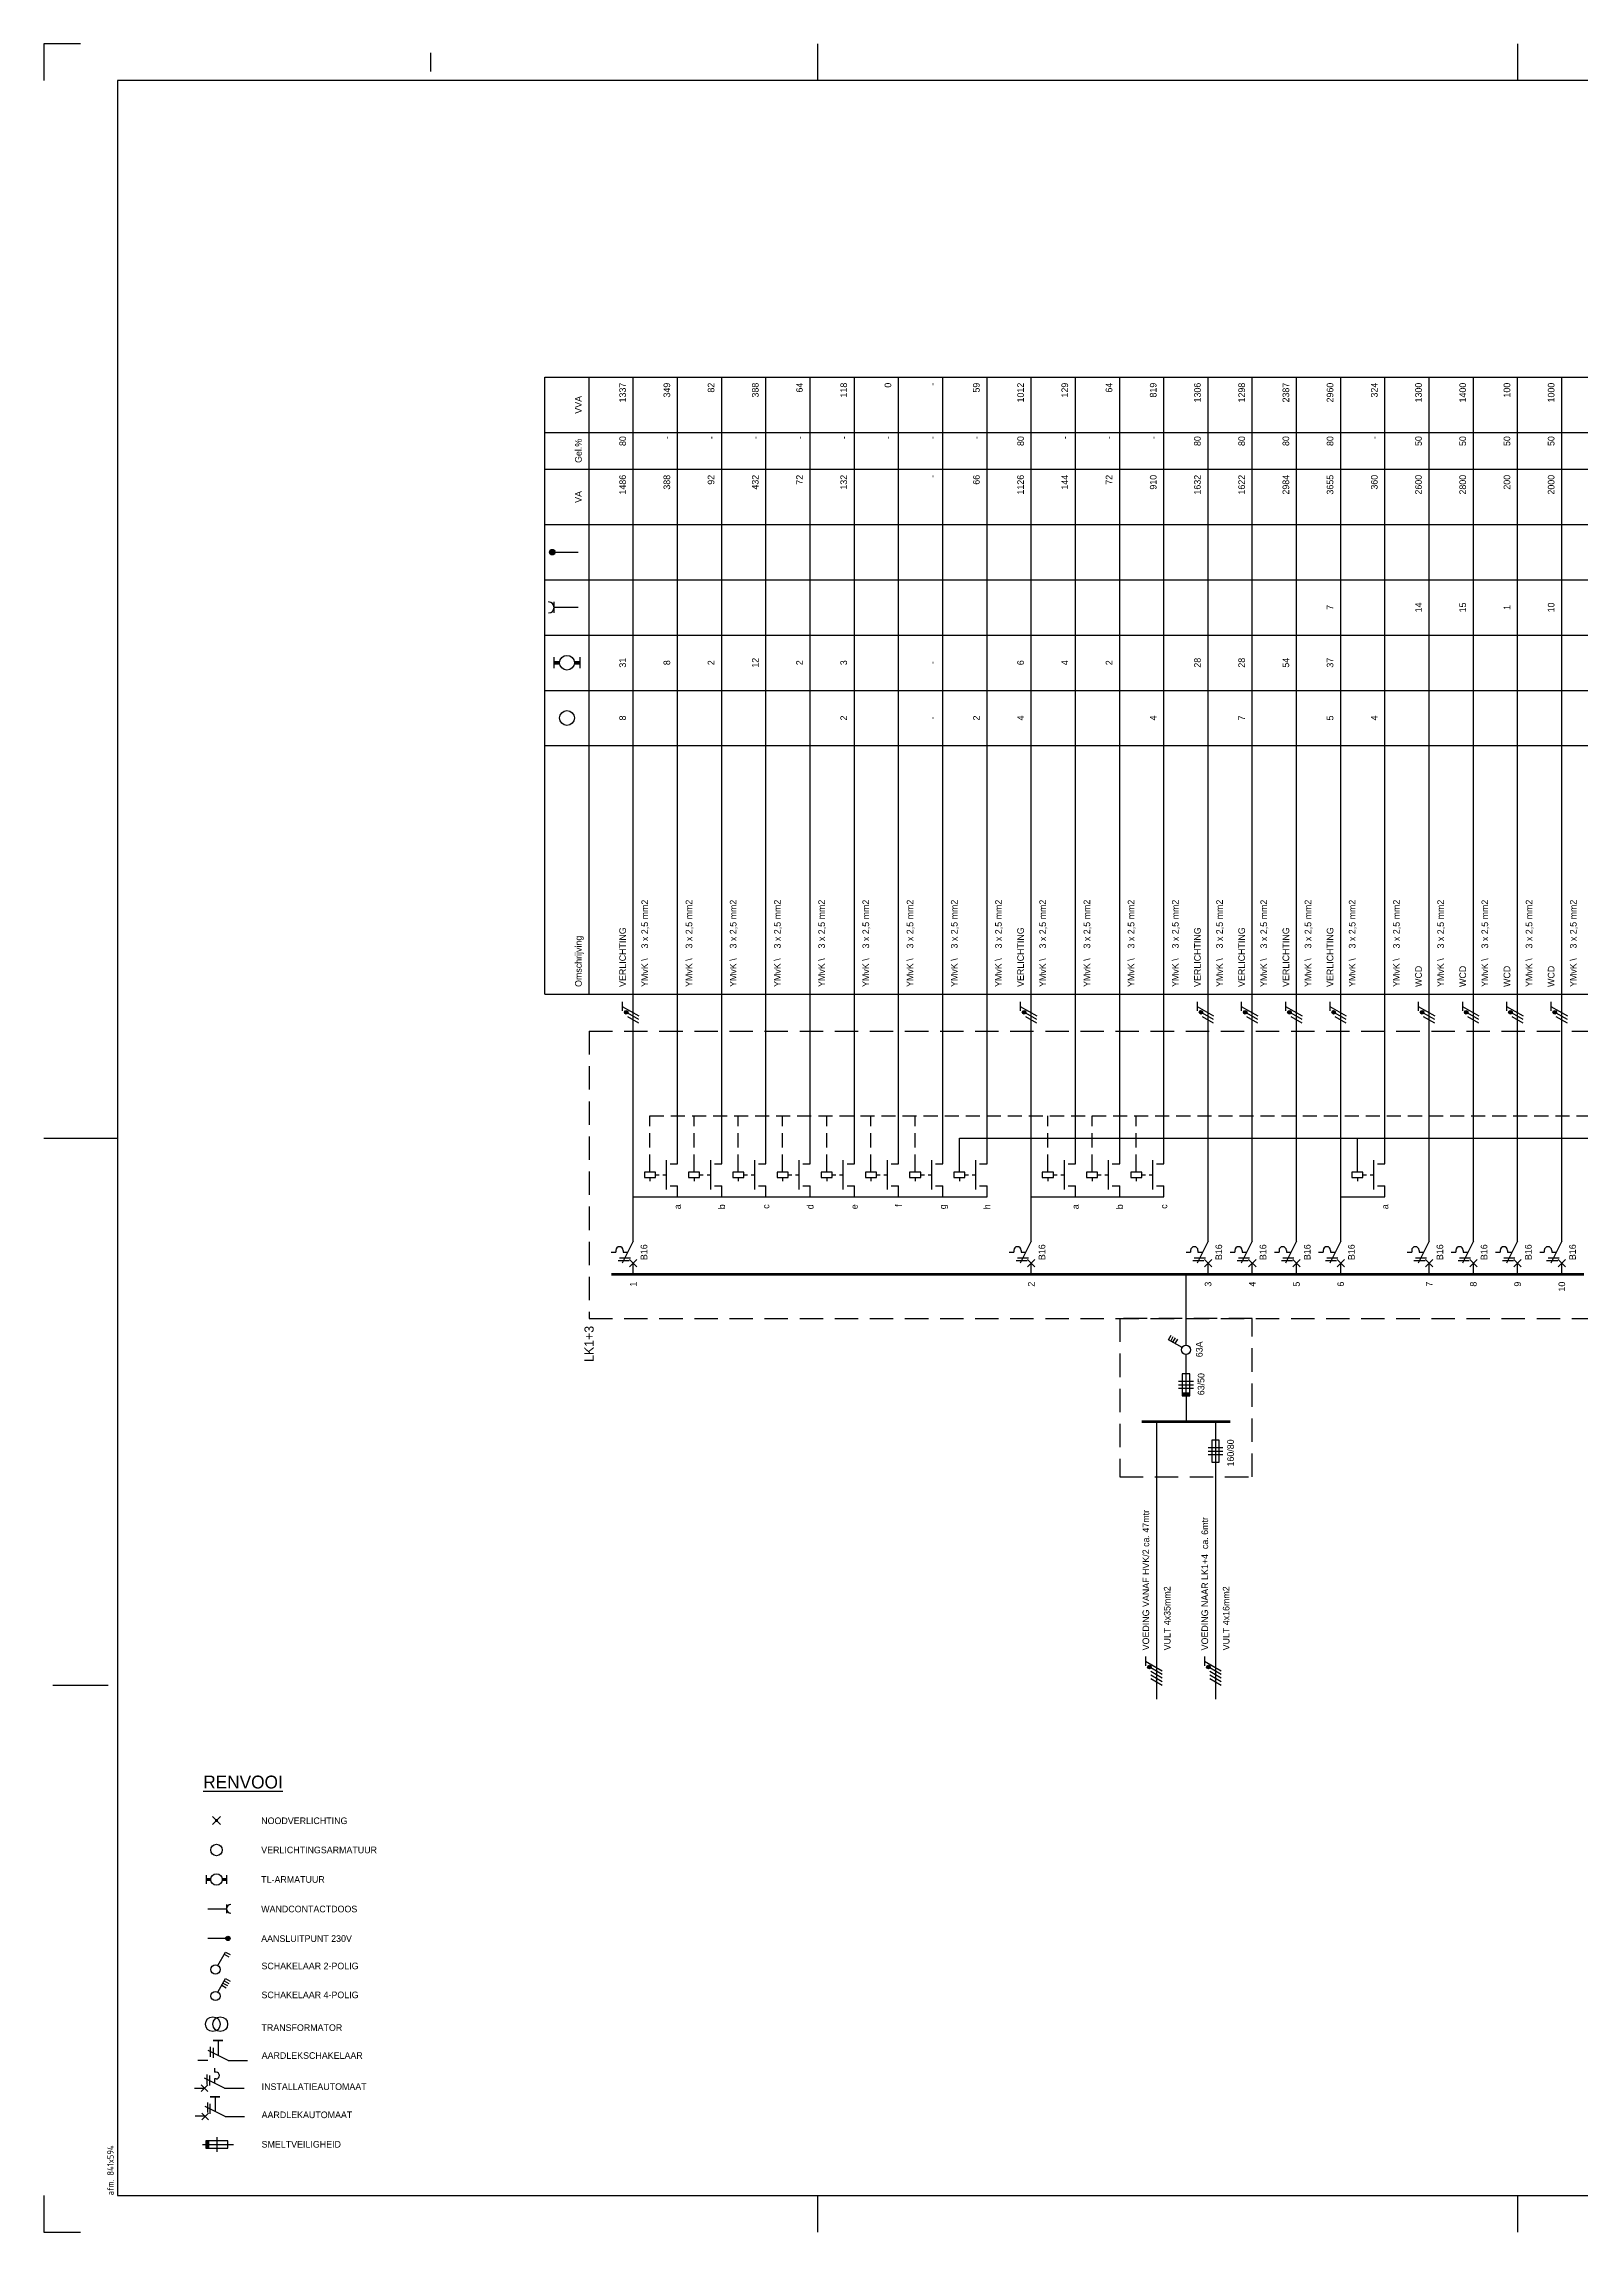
# Model space of a CAD drawing. Header units: millimetres. Extents: x 0 to 841, y 0 to 594.
# Drawn here: x 0 to 417, y 0 to 594 of the extents above; entities that cross this region are included whole.
import ezdxf
from ezdxf.enums import TextEntityAlignment as Align

# ---------------------------------------------------------------- set-up
doc = ezdxf.new("R2010")
doc.units = ezdxf.units.MM
for name, pattern in [('DASHED', [19.05, 12.7, -6.35]), ('HIDDEN', [9.525, 6.35, -3.175]), ('STABI11', [2, 1, -1])]:
    doc.linetypes.add(name, pattern=pattern)
doc.layers.get('0').update_dxf_attribs({"linetype": 'CONTINUOUS'})
for name, color, linetype in [('00att018', 1, 'CONTINUOUS'), ('00kad018', 1, 'CONTINUOUS'), ('00kad070', 5, 'CONTINUOUS'), ('BL$2----_KADER', 7, 'CONTINUOUS'), ('EL$1----', 3, 'CONTINUOUS'), ('EL$1----_LK1+3', 3, 'CONTINUOUS')]:
    doc.layers.add(name, color=color, linetype=linetype)
doc.styles.add('BURO-018', font='BUROFONT', dxfattribs={"height": 1.8})
doc.styles.add('BURO-035', font='BUROFONT.shx', dxfattribs={"height": 3.5})
doc.styles.add('ISO', font='isocp.shx')

# ---------------------------------------------------------------- blocks, each defined once
blk = doc.blocks.new('RENV_DION')
at = {"layer": 'EL$1----', "linetype": 'Continuous'}
for p, q in [((485.12, 256.64), (487.32, 254.44)), ((487.32, 256.64), (485.12, 254.44)), ((483.5, 238.37), (483.5, 240.7)), ((488.94, 240.7), (488.94, 238.37)), ((488.94, 232.7), (488.94, 230.37)), ((483.89, 231.54), (488.94, 231.54)), ((489.33, 223.54), (483.89, 223.54)), ((486.57, 208.98), (488.69, 212.65)), ((487.64, 210.83), (488.85, 210.13)), ((487.99, 211.43), (489.2, 210.73)), ((488.34, 212.04), (489.55, 211.34)), ((488.69, 212.65), (489.9, 211.95)), ((489.35, 190.42), (483.95, 193.12)), ((484.62, 191.43), (484.62, 194.13)), ((485.3, 193.8), (485.3, 191.1)), ((486.65, 195.82), (486.65, 191.77)), ((488.36, 182.91), (482.96, 185.61)), ((483.63, 186.63), (483.63, 183.93)), ((484.31, 186.29), (484.31, 183.59)), ((485.66, 188.31), (485.66, 187.19)), ((486.11, 187.19), (485.66, 187.19)), ((486.11, 185.39), (485.66, 185.39)), ((485.66, 185.39), (485.66, 184.26)), ((480.26, 182.91), (482.96, 182.91)), ((482.06, 183.81), (483.86, 182.01)), ((483.86, 183.81), (482.06, 182.01)), ((485.84, 180.58), (485.84, 176.53)), ((488.36, 182.91), (493.76, 182.91)), ((484.04, 176.08), (482.24, 174.28)), ((482.24, 176.08), (484.04, 174.28)), ((488.54, 175.18), (483.14, 177.88)), ((482.39, 167.57), (490.81, 167.57)), ((489.31, 168.57), (483.31, 168.57)), ((483.31, 168.57), (483.31, 166.57)), ((483.31, 166.57), (489.31, 166.57)), ((486.31, 169.57), (486.31, 165.57)), ((489.31, 166.57), (489.31, 168.57))]:
    blk.add_line(p, q, dxfattribs=at)
at = {"layer": 'EL$1----', "color": 3, "linetype": 'Continuous'}
for p, q in [((486.57, 216.18), (488.69, 219.85)), ((488.69, 219.85), (489.9, 219.15)), ((488.34, 219.25), (489.55, 218.55))]:
    blk.add_line(p, q, dxfattribs=at)
at = {"layer": 'EL$1----'}
for p, q in [((483.86, 190.42), (481.16, 190.42)), ((489.35, 190.42), (494.66, 190.42)), ((483.9, 176.31), (483.9, 179.01)), ((484.49, 175.97), (484.49, 178.67)), ((483.14, 175.29), (480.44, 175.29)), ((488.54, 175.18), (493.85, 175.18))]:
    blk.add_line(p, q, dxfattribs=at)
at = {"layer": 'EL$1----', "linetype": 'Continuous'}
for points, const_width in [([(486.41, 255.54, 1), (486.02, 255.54, 1)], 0.389), ([(489.33, 223.83, 1), (489.33, 223.24, 1)], 0.583)]:
    blk.add_lwpolyline(points, format="xyb", close=True, dxfattribs=dict(at, const_width=const_width))
for points, const_width in [([(484.66, 239.54), (483.5, 239.54)], 0.778), ([(487.77, 239.54), (488.94, 239.54)], 0.778), ([(485.3, 195.82), (488, 195.82)], 0.45), ([(484.49, 180.58), (487.19, 180.58)], 0.45)]:
    blk.add_lwpolyline(points, dxfattribs=dict(at, const_width=const_width))
for centre, radius in [((486.22, 247.54), 1.56), ((486.22, 239.54), 1.56), ((489.33, 223.54), 0.583), ((485.95, 207.9), 1.25), ((485.24, 200.27), 2), ((487.24, 200.27), 2)]:
    blk.add_circle(centre, radius, dxfattribs=at)
at = {"layer": 'EL$1----', "color": 3, "linetype": 'Continuous'}
blk.add_circle((485.95, 215.1), 1.25, dxfattribs=at)
at = {"layer": 'EL$1----', "linetype": 'Continuous'}
for centre, radius, start, end in [((490.11, 231.54), 1.17, 90, 270), ((486.11, 186.29), 0.9, 270, 90)]:
    blk.add_arc(centre, radius, start, end, dxfattribs=at)
blk.add_solid([(483.31, 168.57), (484.31, 168.57), (483.31, 166.57), (484.31, 166.57)], dxfattribs=at)
at = {"layer": 'EL$1----', "color": 3, "style": 'BURO-035'}
blk.add_text('%%URENVOOI', height=3.5, dxfattribs=at).set_placement((482.63, 264.23))
at = {"layer": 'EL$1----', "color": 1, "style": 'BURO-018'}
for s, p in [('NOODVERLICHTING', (498.36, 255.47)), ('VERLICHTINGSARMATUUR', (498.36, 247.55)), ('TL-ARMATUUR', (498.36, 239.54)), ('WANDCONTACTDOOS', (498.36, 231.52)), ('AANSLUITPUNT 230V', (498.36, 223.5)), ('SCHAKELAAR 2-POLIG', (498.43, 216.06)), ('SCHAKELAAR 4-POLIG', (498.43, 208.21)), ('TRANSFORMATOR', (498.43, 199.33)), ('AARDLEKSCHAKELAAR', (498.49, 191.75)), ('INSTALLATIEAUTOMAAT', (498.49, 183.3)), ('AARDLEKAUTOMAAT', (498.47, 175.66)), ('SMELTVEILIGHEID', (498.47, 167.66))]:
    blk.add_text(s, height=1.8, dxfattribs=at).set_placement(p, align=Align.MIDDLE_LEFT)
blk = doc.blocks.new('HL3')
at = {"color": 0, "linetype": 'Continuous'}
for p, q in [((-3, 6.98), (-3, 4.48)), ((-3, 5.73), (1.5, 3.13)), ((1.5, 2.13), (-1.5, 3.87)), ((1.5, 1.13), (-1.5, 2.87)), ((1.5, 0.13), (-1.5, 1.87)), ((1.5, -0.87), (-1.5, 0.87))]:
    blk.add_line(p, q, dxfattribs=at)
at = {"color": 0, "linetype": 'Continuous', "const_width": 0.5}
blk.add_lwpolyline([(-1.68, 4.12, 1), (-2.18, 4.12, 1)], format="xyb", close=True, dxfattribs=at)
at = {"color": 0, "linetype": 'Continuous'}
blk.add_circle((-1.93, 4.12), 0.5, dxfattribs=at)
blk = doc.blocks.new('1114A3A')
at = {"color": 0, "linetype": 'Continuous'}
for p, q in [((0.62, 1.08), (2.74, 4.75)), ((1.69, 2.93), (2.9, 2.23)), ((2.04, 3.54), (3.25, 2.84)), ((2.39, 4.14), (3.6, 3.44)), ((2.74, 4.75), (3.95, 4.05))]:
    blk.add_line(p, q, dxfattribs=at)
blk.add_circle((0, 0), 1.25, dxfattribs=at)
at = {"color": 0, "linetype": 'Continuous', "style": 'BURO-018', "flags": 1}
for tag, p in [('E_ID', (0, 0.08)), ('E_MATCODE', (0, -4.92))]:
    blk.add_attdef(tag, p, '', height=1.8, dxfattribs=at)
at = {"color": 0, "linetype": 'Continuous', "style": 'BURO-018'}
blk.add_attdef('E_IGS', text='', height=1.8, dxfattribs=at).set_placement((3, 0.08), align=Align.MIDDLE_LEFT)
blk = doc.blocks.new('a1-windesheim-hor')
at = {"layer": '00kad018', "color": 1}
for p, q in [((0, 594), (0, 584)), ((10, 594), (0, 594)), ((210, 594), (210, 584)), ((400, 594), (400, 584)), ((105, 591.5), (105, 586.5)), ((0, 297), (20, 297)), ((2.5, 148.5), (17.5, 148.5)), ((0, 10), (0, 0)), ((210, 10), (210, 0)), ((400, 10), (400, 0)), ((0, 0), (10, 0))]:
    blk.add_line(p, q, dxfattribs=at)
at = {"layer": '00kad070', "color": 5}
for p, q in [((831, 584), (20, 584)), ((20, 584), (20, 10)), ((20, 10), (831, 10))]:
    blk.add_line(p, q, dxfattribs=at)
at = {"layer": '00att018', "color": 1, "style": 'ISO'}
blk.add_text('afm. 841x594', height=1.8, rotation=90, dxfattribs=at).set_placement((19, 10))
blk = doc.blocks.new('072102B')
at = {"color": 0, "linetype": 'Continuous'}
for p, q in [((1, 0), (-1, 0)), ((-1, 0), (-1, -6)), ((1, -6), (1, 0)), ((-1, -6), (1, -6))]:
    blk.add_line(p, q, dxfattribs=at)
blk.add_solid([(1, -5), (1, -6), (-1, -5), (-1, -6)], dxfattribs=at)
at = {"color": 0, "linetype": 'Continuous', "style": 'BURO-018', "flags": 1}
for tag, p in [('E_ID', (0, 0)), ('E_MATCODE', (0, -5))]:
    blk.add_attdef(tag, p, '', height=1.8, dxfattribs=at)
at = {"color": 0, "linetype": 'Continuous', "style": 'BURO-018'}
blk.add_attdef('E_KODE', text='', height=1.8, dxfattribs=at).set_placement((-3, -3), align=Align.MIDDLE_RIGHT)
blk = doc.blocks.new('0721013F')
at = {"color": 0, "linetype": 'Continuous'}
for p, q in [((-2, -2), (2, -2)), ((-2, -3), (2, -3)), ((2, -4), (-2, -4))]:
    blk.add_line(p, q, dxfattribs=at)
blk = doc.blocks.new('072101A')
at = {"color": 0, "linetype": 'Continuous'}
for p, q in [((1, 0), (-1, 0)), ((-1, 0), (-1, -6)), ((1, -6), (1, 0)), ((-1, -6), (1, -6))]:
    blk.add_line(p, q, dxfattribs=at)
at = {"color": 0, "linetype": 'Continuous', "style": 'BURO-018', "flags": 1}
for tag, p in [('E_ID', (0, 0)), ('E_MATCODE', (0, -5))]:
    blk.add_attdef(tag, p, '', height=1.8, dxfattribs=at)
at = {"color": 0, "linetype": 'Continuous', "style": 'BURO-018'}
blk.add_attdef('E_KODE', text='', height=1.8, dxfattribs=at).set_placement((-3, -3), align=Align.MIDDLE_RIGHT)
blk = doc.blocks.new('L1')
at = {"color": 0, "linetype": 'Continuous'}
for p, q in [((-3, 73.98), (-3, 71.48)), ((-3, 72.73), (1.5, 70.13)), ((1.5, 69.13), (-1.5, 70.87)), ((1.5, 68.13), (-1.5, 69.87))]:
    blk.add_line(p, q, dxfattribs=at)
at = {"color": 0, "linetype": 'Continuous', "const_width": 0.5}
blk.add_lwpolyline([(-1.68, 71.12, 1), (-2.18, 71.12, 1)], format="xyb", close=True, dxfattribs=at)
at = {"color": 0, "linetype": 'Continuous'}
blk.add_circle((-1.93, 71.12), 0.5, dxfattribs=at)
blk = doc.blocks.new('B3')
at = {"color": 0, "linetype": 'Continuous'}
for p, q in [((0, 9), (0, 21)), ((-6, 6), (-4.75, 6)), ((-4.75, 6.5), (-4.75, 6)), ((0, 9), (-3, 3)), ((-2.75, 6.5), (-2.75, 6)), ((-2.75, 6), (-1.5, 6)), ((-4.125, 3.75), (-1.125, 3.75)), ((-3.75, 4.5), (-0.75, 4.5)), ((-1, 4), (1, 2)), ((-1, 2), (1, 4)), ((0, 0), (0, 3))]:
    blk.add_line(p, q, dxfattribs=at)
blk.add_arc((-3.75, 6.5), 1, 0, 180, dxfattribs=at)
at = {"color": 1, "style": 'BURO-018'}
blk.add_attdef('E_VRIJ1', (-3, 12), '', height=1.8, rotation=90, dxfattribs=at)
at = {"color": 1, "linetype": 'Continuous', "style": 'BURO-018'}
blk.add_attdef('E_IIA', text='', height=1.8, rotation=90, dxfattribs=at).set_placement((2, 6), align=Align.TOP_CENTER)
blk = doc.blocks.new('m1')
at = {"color": 0, "linetype": 'Continuous'}
blk.add_line((0, 21), (0, 33), dxfattribs=at)
blk = doc.blocks.new('b1s')
at = {"color": 0, "linetype": 'Continuous'}
blk.add_line((0, 33), (0, 54), dxfattribs=at)
blk = doc.blocks.new('m1s')
at = {"color": 0, "linetype": 'Continuous'}
blk.add_line((0, 54), (0, 66), dxfattribs=at)
blk = doc.blocks.new('M2')
at = {"color": 0, "linetype": 'Continuous'}
for p, q in [((0, 9), (0, 12)), ((-6, 6.75), (-9, 6.75)), ((-9, 6.75), (-9, 5.25)), ((-7.5, 6.75), (-7.5, 7.75)), ((-6, 5.25), (-6, 6.75)), ((-6, 6.25), (-6, 6.25)), ((-3, 2), (-3, 10)), ((-2, 9), (0, 9)), ((-9, 5.25), (-6, 5.25)), ((-7.5, 5.25), (-7.5, 4.25)), ((-2, 3), (0, 3)), ((0, 0), (0, 3))]:
    blk.add_line(p, q, dxfattribs=at)
at = {"color": 0, "linetype": 'STABI11'}
blk.add_line((-6, 6), (-3, 6), dxfattribs=at)
at = {"color": 1, "linetype": 'Continuous', "style": 'BURO-018'}
blk.add_attdef('E_VRIJ1', (-6, 9), '', height=1.8, rotation=90, dxfattribs=at)
blk.add_attdef('E_IMS', text='', height=1.8, rotation=90, dxfattribs=at).set_placement((0, 6), align=Align.TOP_CENTER)
blk = doc.blocks.new('KOLNR3')
at = {"color": 0, "linetype": 'Continuous'}
blk.add_circle((0, 0), 2, dxfattribs=at)
blk = doc.blocks.new('KOLNR5')
at = {"color": 0, "linetype": 'Continuous'}
for p, q in [((-3.5, -1.5), (-3.5, 1.5)), ((3.5, 1.5), (3.5, -1.5))]:
    blk.add_line(p, q, dxfattribs=at)
at = {"color": 0, "linetype": 'Continuous', "const_width": 1}
for points in [[(-2, 0), (-3.5, 0)], [(2, 0), (3.5, 0)]]:
    blk.add_lwpolyline(points, dxfattribs=at)
at = {"color": 0, "linetype": 'Continuous'}
blk.add_circle((0, 0), 2, dxfattribs=at)
blk = doc.blocks.new('KOLNR6')
at = {"color": 0, "linetype": 'Continuous'}
for p, q in [((-3.5, -1.5), (-3.5, 1.5)), ((3, 0), (-3.5, 0))]:
    blk.add_line(p, q, dxfattribs=at)
blk.add_arc((-5, 0), 1.5, 270, 90, dxfattribs=at)
blk = doc.blocks.new('KOLNR8')
at = {"color": 0, "linetype": 'Continuous'}
blk.add_line((-4, 0), (3, 0), dxfattribs=at)
at = {"color": 0, "linetype": 'Continuous', "const_width": 0.75}
blk.add_lwpolyline([(-4, -0.375, 1), (-4, 0.375, 1)], format="xyb", close=True, dxfattribs=at)
at = {"color": 0, "linetype": 'Continuous'}
blk.add_circle((-4, 0), 0.75, dxfattribs=at)

msp = doc.modelspace()

# ---------------------------------------------------------------- linework, layer by layer
at = {"layer": 'EL$1----', "linetype": 'DASHED', "ltscale": 0.3}
for p, q in [((164.5, 288.75), (164.5, 303)), ((164.5, 303), (770, 303)), ((176.5, 288.75), (176.5, 303)), ((188.5, 288.75), (188.5, 303)), ((200.5, 288.75), (200.5, 303)), ((212.5, 288.75), (212.5, 303)), ((224.5, 288.75), (224.5, 303)), ((236.5, 288.75), (236.5, 303)), ((272.5, 288.75), (272.5, 303)), ((284.5, 288.75), (284.5, 303)), ((296.5, 288.75), (296.5, 303))]:
    msp.add_line(p, q, dxfattribs=at)
at = {"layer": 'EL$1----'}
for p, q in [((248.5, 297), (781, 297)), ((248.5, 288.75), (248.5, 297)), ((356.5, 288.75), (356.5, 297)), ((310, 227), (310, 238.25)), ((310, 227), (310, 220))]:
    msp.add_line(p, q, dxfattribs=at)
at = {"layer": 'EL$1----', "ltscale": 0.2}
for p, q in [((310, 240.75), (310, 260)), ((302, 220), (302, 144.71)), ((318, 220), (318, 144.71))]:
    msp.add_line(p, q, dxfattribs=at)
at = {"layer": 'EL$1----', "color": 1, "linetype": 'HIDDEN'}
msp.add_lwpolyline([(292, 248), (292, 205), (328, 205), (328, 248)], close=True, dxfattribs=at)
at = {"layer": 'EL$1----', "ltscale": 0.2, "const_width": 0.7}
for points in [[(310, 220), (298, 220)], [(322, 220), (310, 220)]]:
    msp.add_lwpolyline(points, dxfattribs=at)
at = {"layer": 'EL$1----_LK1+3', "color": 1}
for p, q in [((136, 503.5), (748, 503.5)), ((136, 336), (136, 503.5)), ((148, 336), (148, 503.5)), ((136, 488.5), (748, 488.5)), ((136, 478.5), (748, 478.5)), ((136, 463.5), (748, 463.5)), ((136, 448.5), (748, 448.5)), ((136, 433.5), (748, 433.5)), ((136, 418.5), (748, 418.5)), ((136, 403.5), (748, 403.5)), ((136, 336), (748, 336))]:
    msp.add_line(p, q, dxfattribs=at)
at = {"layer": 'EL$1----_LK1+3'}
for p, q in [((160, 326), (160, 503.5)), ((172, 326), (172, 503.5)), ((184, 326), (184, 503.5)), ((196, 326), (196, 503.5)), ((208, 326), (208, 503.5)), ((220, 326), (220, 503.5)), ((232, 326), (232, 503.5)), ((244, 326), (244, 503.5)), ((256, 326), (256, 503.5)), ((268, 326), (268, 503.5)), ((280, 326), (280, 503.5)), ((292, 326), (292, 503.5)), ((304, 326), (304, 503.5)), ((316, 326), (316, 503.5)), ((328, 326), (328, 503.5)), ((340, 326), (340, 503.5)), ((352, 326), (352, 503.5)), ((364, 326), (364, 503.5)), ((376, 326), (376, 503.5)), ((388, 326), (388, 503.5)), ((400, 326), (400, 503.5)), ((412, 326), (412, 503.5)), ((160, 281), (256, 281)), ((268, 281), (304, 281)), ((352, 281), (364, 281))]:
    msp.add_line(p, q, dxfattribs=at)
at = {"layer": 'EL$1----_LK1+3', "color": 1, "linetype": 'HIDDEN'}
for p, q in [((148, 326), (748, 326)), ((148, 326), (148, 248)), ((148, 248), (748, 248))]:
    msp.add_line(p, q, dxfattribs=at)
at = {"layer": 'EL$1----_LK1+3'}
for points in [[(166, 260, 0.7, 0.7, 0), (154, 260, 0.7, 0.7, 0)], [(178, 260, 0.7, 0.7, 0), (166, 260, 0.7, 0.7, 0)], [(190, 260, 0.7, 0.7, 0), (178, 260, 0.7, 0.7, 0)], [(202, 260, 0.7, 0.7, 0), (190, 260, 0.7, 0.7, 0)], [(214, 260, 0.7, 0.7, 0), (202, 260, 0.7, 0.7, 0)], [(226, 260, 0.7, 0.7, 0), (214, 260, 0.7, 0.7, 0)], [(238, 260, 0.7, 0.7, 0), (226, 260, 0.7, 0.7, 0)], [(250, 260, 0.7, 0.7, 0), (238, 260, 0.7, 0.7, 0)], [(262, 260, 0.7, 0.7, 0), (250, 260, 0.7, 0.7, 0)], [(274, 260, 0.7, 0.7, 0), (262, 260, 0.7, 0.7, 0)], [(286, 260, 0.7, 0.7, 0), (274, 260, 0.7, 0.7, 0)], [(298, 260, 0.7, 0.7, 0), (286, 260, 0.7, 0.7, 0)], [(310, 260, 0.7, 0.7, 0), (298, 260, 0.7, 0.7, 0)], [(322, 260, 0.7, 0.7, 0), (310, 260, 0.7, 0.7, 0)], [(334, 260, 0.7, 0.7, 0), (322, 260, 0.7, 0.7, 0)], [(346, 260, 0.7, 0.7, 0), (334, 260, 0.7, 0.7, 0)], [(358, 260, 0.7, 0.7, 0), (346, 260, 0.7, 0.7, 0)], [(370, 260, 0.7, 0.7, 0), (358, 260, 0.7, 0.7, 0)], [(382, 260, 0.7, 0.7, 0), (370, 260, 0.7, 0.7, 0)], [(394, 260, 0.7, 0.7, 0), (382, 260, 0.7, 0.7, 0)], [(406, 260, 0.7, 0.7, 0), (394, 260, 0.7, 0.7, 0)], [(418, 260, 0.7, 0.7, 0), (406, 260, 0.7, 0.7, 0)]]:
    msp.add_lwpolyline(points, format="xyseb", dxfattribs=at)

# ---------------------------------------------------------------- block references
at = {"layer": 'BL$2----_KADER'}
for name, p in [('a1-windesheim-hor', (0, 0)), ('RENV_DION', (-439.35, -143.79))]:
    msp.add_blockref(name, p, dxfattribs=at)
at = {"layer": 'EL$1----'}
for name, p in [('L1', (160, 260)), ('L1', (268, 260)), ('L1', (316, 260)), ('L1', (328, 260)), ('L1', (340, 260)), ('L1', (352, 260)), ('L1', (376, 260)), ('L1', (388, 260)), ('L1', (400, 260)), ('L1', (412, 260)), ('0721013F', (310, 233)), ('0721013F', (318, 215))]:
    msp.add_blockref(name, p, dxfattribs=at)
ref = msp.add_blockref('1114A3A', (310, 239.5), dxfattribs=dict(at, rotation=90))
ref.add_attrib('E_IGS', '63A', dxfattribs={"layer": '0', "color": 1, "linetype": 'Continuous', "height": 1.8, "rotation": 90, "style": 'BURO-018'}).set_placement((313.6, 237.5), align=Align.MIDDLE_LEFT)
ref = msp.add_blockref('072102B', (310, 233), dxfattribs=at)
ref.add_attrib('E_KODE', '63/50', dxfattribs={"layer": '0', "color": 1, "linetype": 'Continuous', "height": 1.8, "rotation": 90, "style": 'BURO-018'}).set_placement((314.1, 233.2), align=Align.MIDDLE_RIGHT)
ref = msp.add_blockref('072101A', (318, 215), dxfattribs=at)
ref.add_attrib('E_KODE', '160/80', dxfattribs={"layer": '0', "color": 1, "linetype": 'Continuous', "height": 1.8, "rotation": 90, "style": 'BURO-018'}).set_placement((322.1, 215.2), align=Align.MIDDLE_RIGHT)
at = {"layer": 'EL$1----', "ltscale": 0.2}
for p in [(302, 149.29), (318, 149.29)]:
    msp.add_blockref('HL3', p, dxfattribs=at)
at = {"layer": 'EL$1----_LK1+3'}
for name, p in [('KOLNR8', (142, 456)), ('KOLNR6', (142, 441)), ('KOLNR5', (142, 426)), ('KOLNR3', (142, 411)), ('m1s', (160, 260)), ('m1s', (172, 260)), ('m1s', (184, 260)), ('m1s', (196, 260)), ('m1s', (208, 260)), ('m1s', (220, 260)), ('m1s', (232, 260)), ('m1s', (244, 260)), ('m1s', (256, 260)), ('m1s', (268, 260)), ('m1s', (280, 260)), ('m1s', (292, 260)), ('m1s', (304, 260)), ('m1s', (316, 260)), ('m1s', (328, 260)), ('m1s', (340, 260)), ('m1s', (352, 260)), ('m1s', (364, 260)), ('m1s', (376, 260)), ('m1s', (388, 260)), ('m1s', (400, 260)), ('m1s', (412, 260)), ('b1s', (160, 260)), ('b1s', (172, 260)), ('b1s', (184, 260)), ('b1s', (196, 260)), ('b1s', (208, 260)), ('b1s', (220, 260)), ('b1s', (232, 260)), ('b1s', (244, 260)), ('b1s', (256, 260)), ('b1s', (268, 260)), ('b1s', (280, 260)), ('b1s', (292, 260)), ('b1s', (304, 260)), ('b1s', (316, 260)), ('b1s', (328, 260)), ('b1s', (340, 260)), ('b1s', (352, 260)), ('b1s', (364, 260)), ('b1s', (376, 260)), ('b1s', (388, 260)), ('b1s', (400, 260)), ('b1s', (412, 260)), ('m1', (160, 260)), ('M2', (172, 281)), ('M2', (184, 281)), ('M2', (196, 281)), ('M2', (208, 281)), ('M2', (220, 281)), ('M2', (232, 281)), ('M2', (244, 281)), ('M2', (256, 281)), ('m1', (268, 260)), ('M2', (280, 281)), ('M2', (292, 281)), ('M2', (304, 281)), ('m1', (316, 260)), ('m1', (328, 260)), ('m1', (340, 260)), ('m1', (352, 260)), ('M2', (364, 281)), ('m1', (376, 260)), ('m1', (388, 260)), ('m1', (400, 260)), ('m1', (412, 260))]:
    msp.add_blockref(name, p, dxfattribs=at)
for p in [(160, 260), (268, 260), (316, 260), (328, 260), (340, 260), (352, 260), (376, 260), (388, 260), (400, 260), (412, 260)]:
    msp.add_blockref('B3', p, dxfattribs=at).add_auto_attribs({'E_IIA': 'B16'})

# ---------------------------------------------------------------- texts
at = {"layer": 'EL$1----', "color": 1, "linetype": 'Continuous', "ltscale": 0.2, "style": 'BURO-018'}
for s, p in [('VOEDING VANAF HVK/2 ca. 47mtr', (300, 157.93)), ('VOEDING NAAR LK1+4  ca. 6mtr', (316, 157.93))]:
    msp.add_text(s, height=1.8, rotation=90, dxfattribs=at).set_placement(p)
for s, p in [('VULT 4x35mm2', (304, 157.93)), ('VULT 4x16mm2', (320, 157.93))]:
    msp.add_text(s, height=1.8, rotation=90, dxfattribs=at).set_placement(p, align=Align.TOP_LEFT)
at = {"layer": 'EL$1----_LK1+3', "color": 1, "style": 'BURO-018'}
for s, p in [('1337', (158, 502)), ('349', (170, 502)), ('82', (182, 502)), ('388', (194, 502)), ('64', (206, 502)), ('118', (218, 502)), ('0', (230, 502)), ('-', (242, 502)), ('59', (254, 502)), ('1012', (266, 502)), ('129', (278, 502)), ('64', (290, 502)), ('819', (302, 502)), ('1306', (314, 502)), ('1298', (326, 502)), ('2387', (338, 502)), ('2960', (350, 502)), ('324', (362, 502)), ('1300', (374, 502)), ('1400', (386, 502)), ('100', (398, 502)), ('1000', (410, 502)), ('80', (158, 487.5)), ('-', (170, 487.5)), ('-', (182, 487.5)), ('-', (194, 487.5)), ('-', (206, 487.5)), ('-', (218, 487.5)), ('-', (230, 487.5)), ('-', (242, 487.5)), ('-', (254, 487.5)), ('80', (266, 487.5)), ('-', (278, 487.5)), ('-', (290, 487.5)), ('-', (302, 487.5)), ('80', (314, 487.5)), ('80', (326, 487.5)), ('80', (338, 487.5)), ('80', (350, 487.5)), ('-', (362, 487.5)), ('50', (374, 487.5)), ('50', (386, 487.5)), ('50', (398, 487.5)), ('50', (410, 487.5)), ('1486', (158, 477)), ('388', (170, 477)), ('92', (182, 477)), ('432', (194, 477)), ('72', (206, 477)), ('132', (218, 477)), ('-', (242, 477)), ('66', (254, 477)), ('1126', (266, 477)), ('144', (278, 477)), ('72', (290, 477)), ('910', (302, 477)), ('1632', (314, 477)), ('1622', (326, 477)), ('2984', (338, 477)), ('3655', (350, 477)), ('360', (362, 477)), ('2600', (374, 477)), ('2800', (386, 477)), ('200', (398, 477)), ('2000', (410, 477))]:
    msp.add_text(s, height=1.8, rotation=90, dxfattribs=at).set_placement(p, align=Align.RIGHT)
for s, p in [('VVA', (146, 496)), ('Gel.%', (146, 483.5)), ('VA', (146, 471)), ('7', (350, 441)), ('14', (374, 441)), ('15', (386, 441)), ('1', (398, 441)), ('10', (410, 441)), ('31', (158, 426)), ('8', (170, 426)), ('2', (182, 426)), ('12', (194, 426)), ('2', (206, 426)), ('3', (218, 426)), ('-', (242, 426)), ('6', (266, 426)), ('4', (278, 426)), ('2', (290, 426)), ('28', (314, 426)), ('28', (326, 426)), ('54', (338, 426)), ('37', (350, 426)), ('8', (158, 411)), ('2', (218, 411)), ('-', (242, 411)), ('2', (254, 411)), ('4', (266, 411)), ('4', (302, 411)), ('7', (326, 411)), ('5', (350, 411)), ('4', (362, 411))]:
    msp.add_text(s, height=1.8, rotation=90, dxfattribs=at).set_placement(p, align=Align.CENTER)
for s, p in [('YMvK \\    3 x 2,5 mm2', (164, 338)), ('YMvK \\    3 x 2,5 mm2', (176, 338)), ('YMvK \\    3 x 2,5 mm2', (188, 338)), ('YMvK \\    3 x 2,5 mm2', (200, 338)), ('YMvK \\    3 x 2,5 mm2', (212, 338)), ('YMvK \\    3 x 2,5 mm2', (224, 338)), ('YMvK \\    3 x 2,5 mm2', (236, 338)), ('YMvK \\    3 x 2,5 mm2', (248, 338)), ('YMvK \\    3 x 2,5 mm2', (260, 338)), ('YMvK \\    3 x 2,5 mm2', (272, 338)), ('YMvK \\    3 x 2,5 mm2', (284, 338)), ('YMvK \\    3 x 2,5 mm2', (296, 338)), ('YMvK \\    3 x 2,5 mm2', (308, 338)), ('YMvK \\    3 x 2,5 mm2', (320, 338)), ('YMvK \\    3 x 2,5 mm2', (332, 338)), ('YMvK \\    3 x 2,5 mm2', (344, 338)), ('YMvK \\    3 x 2,5 mm2', (356, 338)), ('YMvK \\    3 x 2,5 mm2', (368, 338)), ('YMvK \\    3 x 2,5 mm2', (380, 338)), ('YMvK \\    3 x 2,5 mm2', (392, 338)), ('YMvK \\    3 x 2,5 mm2', (404, 338)), ('YMvK \\    3 x 2,5 mm2', (416, 338)), ('Omschrijving', (146, 338)), ('VERLICHTING', (158, 338)), ('VERLICHTING', (266, 338)), ('VERLICHTING', (314, 338)), ('VERLICHTING', (326, 338)), ('VERLICHTING', (338, 338)), ('VERLICHTING', (350, 338)), ('WCD', (374, 338)), ('WCD', (386, 338)), ('WCD', (398, 338)), ('WCD', (410, 338))]:
    msp.add_text(s, height=1.8, rotation=90, dxfattribs=at).set_placement(p)
for s, p in [('a', (172, 279)), ('b', (184, 279)), ('c', (196, 279)), ('d', (208, 279)), ('e', (220, 279)), ('f', (232, 279)), ('g', (244, 279)), ('h', (256, 279)), ('a', (280, 279)), ('b', (292, 279)), ('c', (304, 279)), ('a', (364, 279)), ('1', (160, 258)), ('2', (268, 258)), ('3', (316, 258)), ('4', (328, 258)), ('5', (340, 258)), ('6', (352, 258)), ('7', (376, 258)), ('8', (388, 258)), ('9', (400, 258)), ('10', (412, 258))]:
    msp.add_text(s, height=1.8, rotation=90, dxfattribs=at).set_placement(p, align=Align.MIDDLE_RIGHT)
at = {"layer": 'EL$1----_LK1+3', "color": 2, "style": 'BURO-018'}
msp.add_text('LK1+3', height=2.5, rotation=90, dxfattribs=at).set_placement((148, 246), align=Align.MIDDLE_RIGHT)

doc.saveas('drawing.dxf')
